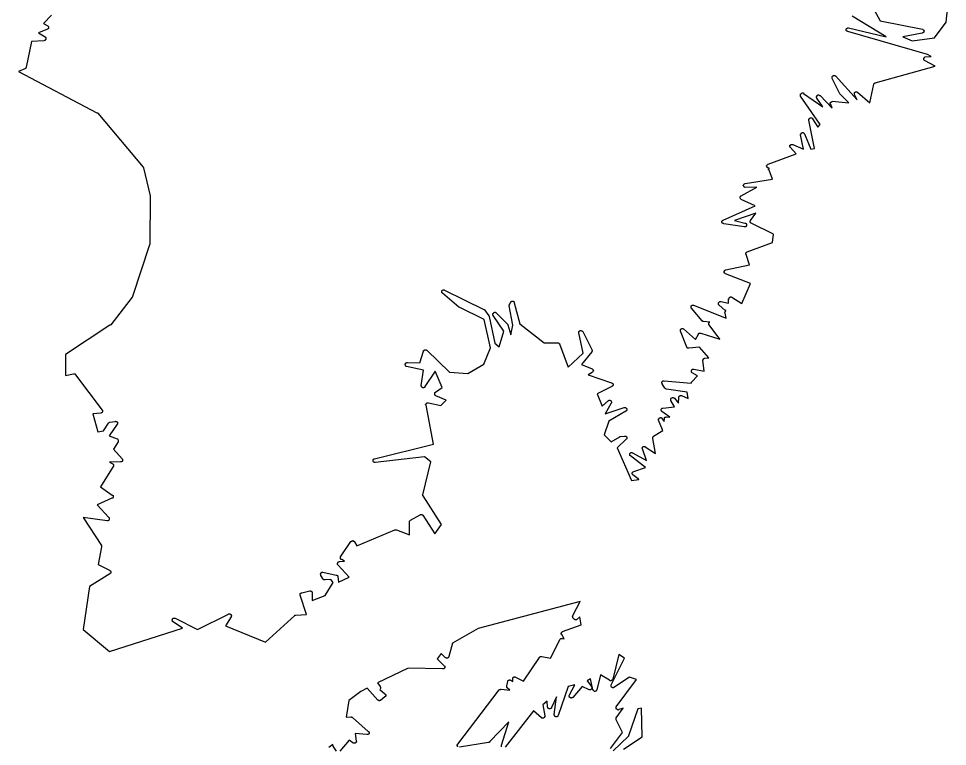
# Model space of a CAD drawing. Header units: metres. Extents: x 12 to 388, y 12 to 220.
# Drawn here: x 116.8 to 140.28, y 50.67 to 69.06 of the extents above; entities that cross this region are included whole.
import ezdxf

# ---------------------------------------------------------------- set-up
doc = ezdxf.new("R2010")
doc.units = ezdxf.units.M

msp = doc.modelspace()

# ---------------------------------------------------------------- linework, layer by layer
for points in [[(138.34, 69.43), (138.58, 69), (139.65, 68.79), (139.66, 68.79), (139.67, 68.78), (139.68, 68.77), (139.68, 68.76), (139.68, 68.75), (139.69, 68.75), (139.69, 68.74), (139.68, 68.73), (139.68, 68.72), (139.67, 68.71), (139.67, 68.7), (139.66, 68.7), (139.65, 68.7), (139.64, 68.69), (139.15, 68.6), (139.39, 68.5), (139.95, 68.57), (140.25, 68.97), (140.28, 69.29)], [(117.63, 69.15), (117.43, 68.94), (117.54, 68.88), (117.54, 68.87), (117.55, 68.87), (117.55, 68.86), (117.56, 68.85), (117.56, 68.84), (117.56, 68.83), (117.56, 68.82), (117.56, 68.81), (117.55, 68.81), (117.55, 68.8), (117.54, 68.8), (117.54, 68.79), (117.53, 68.79), (117.3, 68.7), (117.47, 68.6), (117.47, 68.59), (117.48, 68.59), (117.48, 68.58), (117.49, 68.58), (117.49, 68.57), (117.49, 68.56), (117.49, 68.55), (117.49, 68.54), (117.49, 68.53), (117.48, 68.53), (117.48, 68.52), (117.47, 68.52), (117.47, 68.51), (117.46, 68.51), (117.45, 68.51), (117.45, 68.5), (117.44, 68.5), (117.13, 68.48), (116.99, 67.83), (116.99, 67.82), (116.98, 67.81), (116.98, 67.8), (116.97, 67.8), (116.96, 67.79), (116.8, 67.72), (118.78, 66.68), (118.79, 66.68), (118.8, 66.68), (118.8, 66.67), (119.95, 65.31), (119.95, 65.3), (119.96, 65.3), (119.96, 65.29), (120.13, 64.58), (120.13, 64.57), (120.12, 63.35), (120.11, 63.34), (119.68, 62.04), (119.68, 62.03), (119.67, 62.03), (119.67, 62.02), (119.13, 61.32), (119.12, 61.32), (119.12, 61.31), (119.11, 61.31), (117.99, 60.57), (117.99, 60.04), (118.19, 60.08), (118.2, 60.08), (118.21, 60.08), (118.22, 60.08), (118.23, 60.08), (118.23, 60.07), (118.24, 60.07), (118.24, 60.06), (118.91, 59.17), (118.92, 59.17), (118.92, 59.16), (118.92, 59.15), (118.92, 59.14), (118.92, 59.13), (118.92, 59.12), (118.91, 59.11), (118.9, 59.1), (118.89, 59.1), (118.88, 59.09), (118.68, 59.07), (118.8, 58.62), (118.95, 58.64), (119.07, 58.84), (119.08, 58.85), (119.09, 58.86), (119.1, 58.86), (119.11, 58.86), (119.24, 58.88), (119.25, 58.89), (119.26, 58.88), (119.27, 58.88), (119.28, 58.88), (119.28, 58.87), (119.29, 58.87), (119.29, 58.86), (119.3, 58.86), (119.3, 58.85), (119.3, 58.84), (119.3, 58.83), (119.3, 58.82), (119.3, 58.81), (119.29, 58.81), (119.09, 58.52), (119.29, 58.44), (119.3, 58.44), (119.31, 58.43), (119.32, 58.42), (119.32, 58.41), (119.32, 58.4), (119.32, 58.39), (119.32, 58.38), (119.32, 58.37), (119.2, 58.18), (119.42, 57.94), (119.42, 57.93), (119.43, 57.93), (119.43, 57.92), (119.43, 57.91), (119.43, 57.9), (119.43, 57.89), (119.43, 57.88), (119.42, 57.88), (119.42, 57.87), (119.41, 57.87), (119.41, 57.86), (119.4, 57.86), (119.39, 57.86), (119.38, 57.86), (119.1, 57.85), (119.18, 57.81), (119.18, 57.8), (119.19, 57.8), (119.19, 57.79), (119.2, 57.79), (119.2, 57.78), (119.2, 57.77), (119.2, 57.76), (119.2, 57.75), (119.2, 57.74), (119.19, 57.74), (118.87, 57.23), (119.17, 57.02), (119.18, 57.02), (119.18, 57.01), (119.19, 57.01), (119.19, 57), (119.19, 56.99), (119.19, 56.98), (119.19, 56.97), (119.19, 56.96), (119.18, 56.95), (119.18, 56.94), (119.17, 56.94), (119.16, 56.94), (118.79, 56.77), (119.08, 56.45), (119.09, 56.45), (119.09, 56.44), (119.09, 56.43), (119.09, 56.42), (119.09, 56.41), (119.09, 56.4), (119.08, 56.39), (119.08, 56.38), (119.07, 56.38), (119.06, 56.37), (119.05, 56.37), (119.04, 56.37), (118.43, 56.45), (118.9, 55.75), (118.9, 55.74), (118.9, 55.73), (118.9, 55.72), (118.9, 55.71), (118.81, 55.27), (119.1, 55.12), (119.11, 55.12), (119.11, 55.11), (119.12, 55.11), (119.12, 55.1), (119.13, 55.09), (119.13, 55.08), (119.13, 55.07), (119.13, 55.06), (119.12, 55.05), (119.12, 55.04), (119.11, 55.04), (119.11, 55.03), (118.59, 54.71), (118.43, 53.62), (119.1, 53.07), (120.94, 53.66), (120.71, 53.82), (120.7, 53.82), (120.7, 53.83), (120.69, 53.83), (120.69, 53.84), (120.69, 53.85), (120.68, 53.85), (120.68, 53.86), (120.68, 53.87), (120.69, 53.88), (120.69, 53.89), (120.7, 53.9), (120.71, 53.91), (120.72, 53.91), (120.73, 53.91), (120.74, 53.91), (120.75, 53.91), (120.76, 53.91), (121.32, 53.62), (122.11, 54.01), (122.11, 54.02), (122.12, 54.02), (122.13, 54.02), (122.14, 54.02), (122.15, 54.02), (122.15, 54.01), (122.16, 54.01), (122.16, 54), (122.17, 54), (122.17, 53.99), (122.18, 53.98), (122.18, 53.97), (122.18, 53.96), (122.17, 53.95), (122.17, 53.94), (122.03, 53.72), (123.04, 53.3), (123.78, 53.98), (123.78, 53.99), (123.79, 53.99), (123.8, 53.99), (123.81, 53.99), (124.08, 54), (123.92, 54.49), (123.92, 54.5), (123.92, 54.51), (123.92, 54.52), (123.92, 54.53), (123.93, 54.53), (123.93, 54.54), (123.94, 54.54), (123.94, 54.55), (123.95, 54.55), (123.96, 54.55), (124.16, 54.6), (124.17, 54.6), (124.18, 54.6), (124.19, 54.59), (124.2, 54.59), (124.21, 54.58), (124.21, 54.57), (124.22, 54.57), (124.22, 54.56), (124.22, 54.55), (124.22, 54.36), (124.55, 54.48), (124.75, 54.81), (124.69, 54.89), (124.55, 54.88), (124.54, 54.88), (124.53, 54.88), (124.52, 54.88), (124.51, 54.89), (124.5, 54.9), (124.44, 54.99), (124.44, 55), (124.44, 55.01), (124.43, 55.01), (124.43, 55.02), (124.43, 55.03), (124.44, 55.04), (124.44, 55.05), (124.45, 55.05), (124.45, 55.06), (124.46, 55.06), (124.46, 55.07), (124.47, 55.07), (124.48, 55.07), (124.49, 55.07), (124.83, 55), (124.84, 55), (124.85, 55), (124.85, 54.99), (124.86, 54.99), (124.86, 54.98), (124.87, 54.98), (124.87, 54.97), (124.87, 54.96), (124.89, 54.82), (125.16, 54.95), (124.88, 55.25), (124.87, 55.26), (124.87, 55.27), (124.86, 55.27), (124.86, 55.28), (124.86, 55.29), (124.86, 55.3), (124.87, 55.3), (124.87, 55.31), (124.87, 55.32), (124.88, 55.32), (124.88, 55.33), (124.89, 55.33), (124.9, 55.33), (124.9, 55.34), (124.91, 55.34), (125.04, 55.35), (124.97, 55.39), (124.96, 55.39), (124.95, 55.39), (124.95, 55.4), (124.94, 55.41), (124.94, 55.42), (124.94, 55.43), (124.94, 55.44), (124.94, 55.45), (124.94, 55.46), (125.2, 55.85), (125.21, 55.85), (125.21, 55.86), (125.22, 55.86), (125.23, 55.86), (125.24, 55.87), (125.25, 55.87), (125.26, 55.87), (125.26, 55.86), (125.27, 55.86), (125.28, 55.86), (125.28, 55.85), (125.29, 55.85), (125.29, 55.84), (125.35, 55.74), (126.31, 56.14), (126.32, 56.14), (126.33, 56.14), (126.34, 56.14), (126.35, 56.14), (126.68, 56.02), (126.68, 56.34), (126.68, 56.35), (126.68, 56.36), (126.69, 56.37), (126.7, 56.38), (126.71, 56.39), (126.95, 56.52), (126.96, 56.53), (126.97, 56.53), (126.98, 56.53), (126.99, 56.53), (127, 56.53), (127, 56.52), (127.01, 56.52), (127.02, 56.51), (127.32, 56.04), (127.49, 56.28), (127.03, 57), (127.02, 57), (127.02, 57.01), (127.02, 57.02), (127.02, 57.03), (127.22, 57.86), (127.06, 57.99), (125.81, 57.84), (125.8, 57.84), (125.79, 57.85), (125.78, 57.85), (125.77, 57.86), (125.77, 57.87), (125.76, 57.87), (125.76, 57.88), (125.76, 57.89), (125.76, 57.9), (125.76, 57.91), (125.76, 57.92), (125.77, 57.92), (125.77, 57.93), (125.78, 57.93), (125.78, 57.94), (125.79, 57.94), (125.8, 57.94), (127.29, 58.31), (127.1, 59.29), (127.09, 59.3), (127.09, 59.31), (127.1, 59.31), (127.1, 59.32), (127.1, 59.33), (127.11, 59.33), (127.11, 59.34), (127.12, 59.34), (127.12, 59.35), (127.13, 59.35), (127.14, 59.35), (127.15, 59.35), (127.16, 59.35), (127.47, 59.28), (127.61, 59.42), (127.35, 59.53), (127.34, 59.53), (127.34, 59.54), (127.33, 59.54), (127.33, 59.55), (127.32, 59.55), (127.32, 59.56), (127.32, 59.57), (127.32, 59.58), (127.32, 59.59), (127.32, 59.6), (127.32, 59.61), (127.33, 59.61), (127.33, 59.62), (127.34, 59.62), (127.51, 59.74), (127.33, 60.15), (127.07, 59.76), (127.07, 59.75), (127.06, 59.74), (127.05, 59.74), (127.04, 59.73), (127.03, 59.73), (127.02, 59.73), (127.01, 59.74), (127, 59.74), (127, 59.75), (126.99, 59.75), (126.99, 59.76), (126.98, 59.77), (126.98, 59.78), (126.98, 59.79), (127.04, 60.18), (126.61, 60.27), (126.6, 60.27), (126.59, 60.28), (126.58, 60.29), (126.58, 60.3), (126.57, 60.31), (126.57, 60.32), (126.57, 60.33), (126.58, 60.33), (126.58, 60.34), (126.58, 60.35), (126.59, 60.35), (126.59, 60.36), (126.6, 60.36), (126.61, 60.36), (126.61, 60.37), (126.62, 60.37), (126.63, 60.37), (126.94, 60.36), (127.04, 60.66), (127.04, 60.67), (127.05, 60.67), (127.05, 60.68), (127.06, 60.68), (127.06, 60.69), (127.07, 60.69), (127.08, 60.69), (127.09, 60.69), (127.1, 60.69), (127.11, 60.69), (127.11, 60.68), (127.12, 60.68), (127.69, 60.13), (128.16, 60.09), (128.56, 60.33), (128.73, 60.74), (128.57, 61.46), (127.94, 61.77), (127.93, 61.77), (127.52, 62.12), (127.51, 62.12), (127.51, 62.13), (127.5, 62.14), (127.5, 62.15), (127.5, 62.16), (127.5, 62.17), (127.5, 62.18), (127.51, 62.19), (127.51, 62.2), (127.52, 62.2), (127.53, 62.21), (127.54, 62.21), (127.55, 62.21), (127.56, 62.21), (127.57, 62.2), (128.56, 61.71), (128.57, 61.71), (128.58, 61.71), (128.58, 61.7), (128.69, 61.55), (128.7, 61.54), (128.7, 61.53), (128.84, 60.86), (128.95, 60.77), (129.07, 61.16), (128.8, 61.56), (128.8, 61.57), (128.79, 61.57), (128.79, 61.58), (128.79, 61.59), (128.79, 61.6), (128.8, 61.61), (128.8, 61.62), (128.81, 61.62), (128.81, 61.63), (128.82, 61.63), (128.83, 61.64), (128.84, 61.64), (128.85, 61.64), (128.86, 61.64), (128.86, 61.63), (128.87, 61.63), (128.88, 61.62), (129.16, 61.34), (129.16, 61.33), (129.17, 61.33), (129.17, 61.32), (129.24, 61.07), (129.29, 61.31), (129.2, 61.8), (129.2, 61.81), (129.2, 61.82), (129.2, 61.83), (129.21, 61.83), (129.24, 61.9), (129.25, 61.9), (129.25, 61.91), (129.26, 61.91), (129.26, 61.92), (129.27, 61.92), (129.28, 61.92), (129.29, 61.92), (129.3, 61.92), (129.31, 61.92), (129.31, 61.91), (129.32, 61.91), (129.32, 61.9), (129.33, 61.9), (129.33, 61.89), (129.33, 61.88), (129.47, 61.35), (130.09, 60.87), (130.42, 60.87), (130.43, 60.87), (130.44, 60.87), (130.45, 60.87), (130.46, 60.86), (130.46, 60.85), (130.47, 60.85), (130.47, 60.84), (130.69, 60.25), (131.07, 60.61), (130.96, 61.12), (130.96, 61.13), (130.96, 61.14), (130.96, 61.15), (130.97, 61.15), (130.97, 61.16), (130.98, 61.16), (130.98, 61.17), (130.99, 61.17), (131, 61.18), (131.01, 61.18), (131.02, 61.18), (131.03, 61.18), (131.03, 61.17), (131.04, 61.17), (131.05, 61.16), (131.06, 61.15), (131.29, 60.7), (131.29, 60.69), (131.3, 60.68), (131.3, 60.67), (131.3, 60.66), (131.29, 60.66), (131.29, 60.65), (131.29, 60.64), (131.03, 60.32), (131.3, 60.21), (131.31, 60.2), (131.32, 60.2), (131.32, 60.19), (131.32, 60.18), (131.33, 60.17), (131.33, 60.16), (131.32, 60.15), (131.32, 60.14), (131.31, 60.13), (131.3, 60.12), (131.2, 60.06), (131.79, 59.86), (131.8, 59.85), (131.81, 59.85), (131.81, 59.84), (131.82, 59.84), (131.82, 59.83), (131.83, 59.82), (131.83, 59.81), (131.83, 59.8), (131.82, 59.79), (131.82, 59.78), (131.81, 59.78), (131.81, 59.77), (131.8, 59.77), (131.8, 59.76), (131.43, 59.58), (131.55, 59.27), (131.71, 59.41), (131.72, 59.41), (131.72, 59.42), (131.73, 59.42), (131.74, 59.42), (131.75, 59.42), (131.76, 59.41), (131.77, 59.41), (131.77, 59.4), (131.78, 59.4), (131.78, 59.39), (131.79, 59.38), (131.79, 59.37), (131.79, 59.36), (131.79, 59.35), (131.78, 59.35), (131.78, 59.34), (131.63, 59.07), (132.11, 59.23), (132.12, 59.23), (132.13, 59.23), (132.14, 59.23), (132.15, 59.23), (132.16, 59.22), (132.17, 59.22), (132.17, 59.21), (132.17, 59.2), (132.18, 59.2), (132.18, 59.19), (132.18, 59.18), (132.18, 59.17), (132.17, 59.17), (132.17, 59.16), (132.17, 59.15), (132.16, 59.15), (132.16, 59.14), (132.15, 59.14), (131.72, 58.89), (131.6, 58.54), (131.78, 58.37), (132, 58.49), (132, 58.5), (132.01, 58.5), (132.02, 58.5), (132.12, 58.51), (132.13, 58.51), (132.14, 58.51), (132.15, 58.51), (132.16, 58.5), (132.17, 58.5), (132.17, 58.49), (132.17, 58.48), (132.18, 58.48), (132.18, 58.47), (132.18, 58.46), (132.18, 58.45), (132.17, 58.44), (132.17, 58.43), (132.16, 58.43), (131.93, 58.21), (132.29, 57.39), (132.48, 57.41), (132.48, 57.42), (132.47, 57.42), (132.46, 57.42), (132.46, 57.43), (132.33, 57.53), (132.32, 57.54), (132.32, 57.55), (132.31, 57.56), (132.31, 57.57), (132.31, 57.58), (132.32, 57.58), (132.32, 57.59), (132.32, 57.6), (132.33, 57.6), (132.33, 57.61), (132.34, 57.61), (132.35, 57.62), (132.65, 57.72), (132.27, 58.01), (132.26, 58.01), (132.26, 58.02), (132.25, 58.02), (132.25, 58.03), (132.25, 58.04), (132.25, 58.05), (132.25, 58.06), (132.25, 58.07), (132.26, 58.08), (132.27, 58.09), (132.28, 58.09), (132.28, 58.1), (132.29, 58.1), (132.3, 58.1), (132.31, 58.1), (132.31, 58.09), (132.32, 58.09), (132.67, 57.89), (132.57, 58.19), (132.56, 58.2), (132.56, 58.21), (132.57, 58.22), (132.57, 58.23), (132.58, 58.24), (132.59, 58.25), (132.6, 58.25), (132.61, 58.25), (132.62, 58.25), (132.63, 58.25), (132.64, 58.25), (132.64, 58.24), (132.9, 58.07), (132.83, 58.45), (132.83, 58.46), (132.83, 58.47), (132.83, 58.48), (132.84, 58.49), (132.84, 58.5), (132.85, 58.5), (132.85, 58.51), (133.09, 58.65), (133.08, 58.66), (133.08, 58.67), (132.98, 58.91), (132.98, 58.92), (132.98, 58.93), (132.98, 58.94), (132.98, 58.95), (132.99, 58.95), (132.99, 58.96), (133, 58.96), (133, 58.97), (133.01, 58.97), (133.02, 58.97), (133.02, 58.98), (133.03, 58.98), (133.04, 58.98), (133.04, 58.97), (133.05, 58.97), (133.06, 58.97), (133.06, 58.96), (133.07, 58.96), (133.07, 58.95), (133.12, 58.88), (133.13, 58.95), (133.13, 58.96), (133.13, 58.97), (133.13, 58.98), (133.14, 58.98), (133.14, 58.99), (133.15, 58.99), (133.16, 58.99), (133.16, 59), (133.17, 59), (133.18, 59), (133.26, 58.99), (133.06, 59.13), (133.06, 59.14), (133.05, 59.14), (133.05, 59.15), (133.04, 59.16), (133.04, 59.17), (133.04, 59.18), (133.04, 59.19), (133.05, 59.19), (133.05, 59.2), (133.06, 59.21), (133.07, 59.22), (133.08, 59.22), (133.09, 59.22), (133.38, 59.25), (133.29, 59.41), (133.29, 59.42), (133.29, 59.43), (133.29, 59.44), (133.29, 59.45), (133.29, 59.46), (133.3, 59.47), (133.31, 59.48), (133.32, 59.48), (133.32, 59.49), (133.33, 59.49), (133.34, 59.49), (133.35, 59.49), (133.36, 59.48), (133.37, 59.48), (133.37, 59.47), (133.38, 59.47), (133.48, 59.34), (133.49, 59.49), (133.49, 59.5), (133.5, 59.5), (133.5, 59.51), (133.5, 59.52), (133.51, 59.53), (133.52, 59.53), (133.52, 59.54), (133.53, 59.54), (133.54, 59.54), (133.55, 59.54), (133.56, 59.54), (133.73, 59.46), (133.7, 59.62), (133.18, 59.7), (133.17, 59.7), (133.16, 59.7), (133.15, 59.71), (133.14, 59.72), (133.07, 59.83), (133.07, 59.84), (133.07, 59.85), (133.06, 59.85), (133.06, 59.86), (133.06, 59.87), (133.07, 59.87), (133.07, 59.88), (133.07, 59.89), (133.08, 59.89), (133.08, 59.9), (133.09, 59.9), (133.09, 59.91), (133.1, 59.91), (133.11, 59.91), (133.12, 59.91), (133.8, 59.85), (133.8, 59.86), (133.81, 59.86), (133.81, 59.87), (133.96, 60.03), (133.83, 60.11), (133.82, 60.12), (133.82, 60.13), (133.81, 60.13), (133.81, 60.14), (133.81, 60.15), (133.81, 60.16), (133.81, 60.17), (133.82, 60.18), (133.82, 60.19), (133.83, 60.19), (133.84, 60.2), (133.85, 60.2), (133.86, 60.2), (133.87, 60.2), (134.13, 60.15), (134.1, 60.43), (134.1, 60.44), (134.11, 60.45), (134.11, 60.46), (134.12, 60.46), (134.12, 60.47), (134.13, 60.47), (134.13, 60.48), (134.14, 60.48), (134.15, 60.48), (134.25, 60.49), (134.01, 60.76), (133.74, 60.73), (133.73, 60.73), (133.72, 60.73), (133.71, 60.73), (133.7, 60.74), (133.7, 60.75), (133.69, 60.75), (133.69, 60.76), (133.53, 61.16), (133.53, 61.17), (133.53, 61.18), (133.53, 61.19), (133.53, 61.2), (133.54, 61.2), (133.54, 61.21), (133.55, 61.22), (133.56, 61.22), (133.56, 61.23), (133.57, 61.23), (133.58, 61.23), (133.59, 61.23), (133.6, 61.23), (133.6, 61.22), (133.61, 61.22), (133.91, 60.95), (133.99, 61.09), (133.99, 61.1), (134, 61.1), (134, 61.11), (134.01, 61.11), (134.02, 61.11), (134.03, 61.11), (134.04, 61.11), (134.05, 61.11), (134.53, 60.96), (134.26, 61.32), (134.25, 61.32), (134.25, 61.33), (134.25, 61.34), (134.25, 61.35), (134.25, 61.36), (134.25, 61.37), (134.26, 61.38), (134.27, 61.39), (134.11, 61.41), (134.1, 61.41), (134.09, 61.41), (134.09, 61.42), (134.08, 61.42), (133.81, 61.74), (133.8, 61.74), (133.8, 61.75), (133.8, 61.76), (133.8, 61.77), (133.8, 61.78), (133.8, 61.79), (133.8, 61.8), (133.81, 61.8), (133.81, 61.81), (133.82, 61.81), (133.83, 61.82), (133.84, 61.82), (133.85, 61.82), (133.86, 61.82), (134.69, 61.49), (134.66, 61.62), (134.65, 61.63), (134.65, 61.64), (134.66, 61.65), (134.66, 61.66), (134.67, 61.67), (134.68, 61.67), (134.68, 61.68), (134.67, 61.68), (134.66, 61.69), (134.65, 61.69), (134.51, 61.82), (134.5, 61.82), (134.5, 61.83), (134.49, 61.84), (134.49, 61.85), (134.49, 61.86), (134.49, 61.87), (134.49, 61.88), (134.5, 61.88), (134.5, 61.89), (134.51, 61.9), (134.52, 61.9), (134.53, 61.91), (134.54, 61.91), (134.55, 61.91), (134.75, 61.87), (134.75, 61.98), (134.76, 61.98), (134.76, 61.99), (134.76, 62), (134.77, 62.01), (134.77, 62.02), (134.78, 62.02), (134.79, 62.02), (134.8, 62.03), (134.81, 62.03), (134.82, 62.02), (134.83, 62.02), (135.08, 61.86), (135.3, 62.37), (134.67, 62.61), (134.66, 62.62), (134.65, 62.62), (134.65, 62.63), (134.64, 62.64), (134.64, 62.65), (134.64, 62.66), (134.64, 62.67), (134.64, 62.68), (134.64, 62.69), (134.65, 62.69), (134.65, 62.7), (134.66, 62.7), (134.67, 62.71), (134.68, 62.71), (135.28, 62.84), (135.19, 63.1), (135.18, 63.11), (135.18, 63.12), (135.18, 63.13), (135.19, 63.14), (135.19, 63.15), (135.2, 63.16), (135.21, 63.16), (135.22, 63.17), (135.86, 63.4), (135.88, 63.61), (135.32, 63.89), (135.31, 63.89), (135.31, 63.9), (135.3, 63.9), (135.3, 63.91), (135.3, 63.92), (135.29, 63.92), (135.29, 63.93), (135.29, 63.94), (135.3, 63.94), (135.3, 63.95), (135.3, 63.96), (135.44, 64.14), (134.9, 63.96), (135.16, 63.89), (135.17, 63.89), (135.18, 63.89), (135.18, 63.88), (135.19, 63.88), (135.19, 63.87), (135.2, 63.87), (135.2, 63.86), (135.2, 63.85), (135.2, 63.84), (135.2, 63.83), (135.2, 63.82), (135.19, 63.82), (135.19, 63.81), (135.18, 63.81), (135.18, 63.8), (135.17, 63.8), (135.16, 63.8), (135.15, 63.8), (135.14, 63.8), (134.63, 63.87), (134.62, 63.88), (134.61, 63.88), (134.6, 63.88), (134.6, 63.89), (134.59, 63.89), (134.59, 63.9), (134.59, 63.91), (134.58, 63.91), (134.58, 63.92), (134.58, 63.93), (134.58, 63.94), (134.59, 63.94), (134.59, 63.95), (134.6, 63.96), (134.6, 63.97), (134.61, 63.97), (135.42, 64.33), (135.07, 64.49), (135.06, 64.5), (135.05, 64.51), (135.05, 64.52), (135.04, 64.52), (135.04, 64.53), (135.04, 64.54), (135.04, 64.55), (135.04, 64.56), (135.05, 64.56), (135.05, 64.57), (135.06, 64.58), (135.07, 64.58), (135.46, 64.8), (135.17, 64.79), (135.16, 64.79), (135.16, 64.8), (135.15, 64.8), (135.14, 64.8), (135.14, 64.81), (135.13, 64.82), (135.13, 64.83), (135.12, 64.84), (135.12, 64.85), (135.13, 64.86), (135.13, 64.87), (135.14, 64.88), (135.15, 64.89), (135.16, 64.89), (135.17, 64.89), (135.86, 65), (135.77, 65.23), (135.77, 65.24), (135.76, 65.24), (135.76, 65.25), (135.76, 65.26), (135.77, 65.26), (135.77, 65.27), (135.77, 65.28), (135.75, 65.29), (135.74, 65.29), (135.73, 65.29), (135.73, 65.3), (135.72, 65.3), (135.72, 65.31), (135.72, 65.32), (135.71, 65.33), (135.71, 65.34), (135.71, 65.35), (135.72, 65.35), (135.72, 65.36), (135.73, 65.37), (135.74, 65.38), (135.75, 65.38), (136.46, 65.64), (136.31, 65.8), (136.31, 65.81), (136.3, 65.81), (136.3, 65.82), (136.3, 65.83), (136.3, 65.84), (136.3, 65.85), (136.3, 65.86), (136.31, 65.86), (136.31, 65.87), (136.32, 65.87), (136.32, 65.88), (136.33, 65.88), (136.34, 65.88), (136.35, 65.88), (136.36, 65.88), (136.37, 65.88), (136.64, 65.76), (136.57, 66.12), (136.57, 66.13), (136.57, 66.14), (136.58, 66.15), (136.58, 66.16), (136.59, 66.16), (136.59, 66.17), (136.6, 66.17), (136.61, 66.17), (136.61, 66.18), (136.62, 66.18), (136.63, 66.18), (136.64, 66.17), (136.65, 66.17), (136.66, 66.16), (136.66, 66.15), (136.67, 66.15), (136.83, 65.76), (136.92, 65.78), (136.78, 66.49), (136.78, 66.5), (136.78, 66.51), (136.78, 66.52), (136.79, 66.53), (136.79, 66.54), (136.8, 66.54), (136.81, 66.55), (136.82, 66.55), (136.83, 66.55), (136.84, 66.55), (136.85, 66.55), (136.86, 66.54), (136.87, 66.54), (136.87, 66.53), (137, 66.32), (137.06, 66.38), (136.57, 67.1), (136.57, 67.11), (136.57, 67.12), (136.57, 67.13), (136.57, 67.14), (136.57, 67.15), (136.57, 67.16), (136.58, 67.16), (136.58, 67.17), (136.59, 67.17), (136.6, 67.18), (136.61, 67.18), (136.62, 67.18), (136.63, 67.18), (136.64, 67.18), (136.64, 67.17), (137.13, 66.83), (136.98, 67.05), (136.98, 67.06), (136.97, 67.07), (136.97, 67.08), (136.97, 67.09), (136.98, 67.1), (136.98, 67.11), (136.99, 67.12), (137, 67.12), (137, 67.13), (137.01, 67.13), (137.02, 67.13), (137.03, 67.13), (137.04, 67.13), (137.05, 67.12), (137.06, 67.12), (137.37, 66.8), (137.33, 66.89), (137.32, 66.9), (137.32, 66.91), (137.32, 66.92), (137.32, 66.93), (137.32, 66.94), (137.33, 66.94), (137.33, 66.95), (137.34, 66.95), (137.34, 66.96), (137.35, 66.96), (137.36, 66.96), (137.37, 66.97), (137.79, 66.93), (137.58, 67.14), (137.57, 67.15), (137.56, 67.16), (137.37, 67.55), (137.37, 67.56), (137.36, 67.57), (137.37, 67.58), (137.37, 67.59), (137.37, 67.6), (137.38, 67.61), (137.39, 67.61), (137.39, 67.62), (137.4, 67.62), (137.41, 67.62), (137.42, 67.62), (137.43, 67.62), (137.44, 67.62), (137.44, 67.61), (137.45, 67.61), (138, 67.01), (137.93, 67.14), (137.93, 67.15), (137.93, 67.16), (137.93, 67.17), (137.93, 67.18), (137.93, 67.19), (137.94, 67.19), (137.94, 67.2), (137.95, 67.2), (137.96, 67.21), (137.97, 67.21), (137.98, 67.21), (137.99, 67.21), (138, 67.21), (138, 67.2), (138.01, 67.2), (138.32, 66.93), (138.42, 67.4), (138.42, 67.41), (138.43, 67.42), (138.44, 67.43), (138.45, 67.43), (138.45, 67.44), (139.97, 67.86), (139.7, 68), (139.69, 68.01), (139.68, 68.02), (139.68, 68.03), (139.68, 68.04), (139.68, 68.05), (139.68, 68.06), (139.69, 68.07), (139.69, 68.08), (139.7, 68.08), (139.71, 68.08), (139.71, 68.09), (139.72, 68.09), (139.87, 68.1), (139.78, 68.15), (137.76, 68.73), (137.75, 68.73), (137.75, 68.74), (137.74, 68.74), (137.73, 68.75), (137.73, 68.76), (137.72, 68.76), (137.72, 68.77), (137.72, 68.78), (137.72, 68.79), (137.73, 68.8), (137.73, 68.81), (137.74, 68.81), (137.74, 68.82), (137.75, 68.82), (137.75, 68.83), (137.76, 68.83), (137.77, 68.83), (137.78, 68.83), (138.73, 68.6), (137.87, 69.12)], [(127.9, 50.66), (127.9, 50.67), (127.9, 50.68), (127.89, 50.68), (127.89, 50.69), (127.89, 50.7), (127.89, 50.71), (127.89, 50.72), (127.9, 50.72), (127.9, 50.73), (128.95, 52.1), (128.96, 52.1), (128.96, 52.11), (128.97, 52.11), (128.98, 52.11), (128.98, 52.12), (128.99, 52.12), (129, 52.12), (129.22, 52.09), (129.15, 52.15), (129.15, 52.16), (129.14, 52.16), (129.14, 52.17), (129.14, 52.18), (129.14, 52.19), (129.14, 52.2), (129.17, 52.31), (129.17, 52.32), (129.17, 52.33), (129.18, 52.33), (129.18, 52.34), (129.19, 52.34), (129.2, 52.34), (129.2, 52.35), (129.21, 52.35), (129.22, 52.35), (129.23, 52.35), (129.23, 52.34), (129.24, 52.34), (129.29, 52.31), (129.29, 52.38), (129.29, 52.39), (129.29, 52.4), (129.3, 52.41), (129.3, 52.42), (129.31, 52.42), (129.32, 52.42), (129.32, 52.43), (129.33, 52.43), (129.34, 52.43), (129.35, 52.43), (129.36, 52.42), (129.56, 52.32), (129.97, 52.92), (129.98, 52.93), (129.99, 52.94), (130, 52.94), (130.01, 52.94), (130.02, 52.94), (130.03, 52.94), (130.25, 52.9), (130.49, 53.38), (130.5, 53.39), (130.51, 53.4), (130.52, 53.4), (130.53, 53.4), (130.54, 53.4), (130.55, 53.4), (130.59, 53.39), (130.53, 53.5), (130.52, 53.51), (130.52, 53.52), (130.52, 53.53), (130.52, 53.54), (130.53, 53.54), (130.53, 53.55), (130.53, 53.56), (130.54, 53.56), (130.55, 53.57), (131.02, 53.74), (130.99, 53.94), (130.91, 53.88), (130.9, 53.87), (130.89, 53.87), (130.88, 53.87), (130.87, 53.87), (130.86, 53.87), (130.86, 53.88), (130.85, 53.88), (130.84, 53.89), (130.81, 53.92), (130.81, 53.93), (130.81, 53.94), (130.8, 53.95), (130.8, 53.96), (130.81, 53.97), (130.81, 53.98), (131, 54.33), (128.42, 53.65), (127.77, 53.28), (127.68, 52.94), (127.68, 52.93), (127.67, 52.93), (127.67, 52.92), (127.66, 52.92), (127.66, 52.91), (127.65, 52.91), (127.64, 52.9), (127.63, 52.9), (127.62, 52.9), (127.61, 52.9), (127.61, 52.91), (127.6, 52.91), (127.59, 52.91), (127.48, 53.02), (127.38, 52.88), (127.56, 52.71), (127.57, 52.71), (127.57, 52.7), (127.57, 52.69), (127.58, 52.68), (127.58, 52.67), (127.57, 52.66), (127.57, 52.65), (127.56, 52.64), (127.55, 52.63), (127.54, 52.63), (127.53, 52.63), (127.52, 52.63), (126.65, 52.65), (125.87, 52.28), (125.94, 52.18), (125.94, 52.17), (125.95, 52.17), (125.95, 52.16), (125.95, 52.15), (125.95, 52.14), (125.95, 52.13), (125.94, 52.12), (125.93, 52.11), (126.06, 52), (126.07, 51.99), (126.07, 51.98), (126.08, 51.98), (126.08, 51.97), (126.08, 51.96), (126.08, 51.95), (126.08, 51.94), (126.07, 51.93), (126.07, 51.92), (126.06, 51.92), (125.95, 51.83), (125.94, 51.83), (125.93, 51.83), (125.93, 51.82), (125.92, 51.82), (125.91, 51.82), (125.91, 51.83), (125.9, 51.83), (125.89, 51.83), (125.89, 51.84), (125.88, 51.84), (125.61, 52.14), (125.45, 52.06), (125.15, 51.83), (125.08, 51.41), (125.2, 51.42), (125.21, 51.42), (125.22, 51.41), (125.23, 51.41), (125.24, 51.4), (125.64, 51.05), (125.65, 51.05), (125.65, 51.04), (125.65, 51.03), (125.66, 51.03), (125.66, 51.02), (125.66, 51.01), (125.66, 51), (125.65, 51), (125.65, 50.99), (125.65, 50.98), (125.64, 50.98), (125.63, 50.97), (125.62, 50.97), (125.61, 50.97), (125.6, 50.97), (125.31, 51), (125.33, 50.8), (125.34, 50.8), (125.34, 50.79), (125.33, 50.79), (125.33, 50.78), (125.33, 50.77), (125.32, 50.76), (125.31, 50.75), (125.3, 50.75), (125.29, 50.75), (125.28, 50.75), (125.27, 50.75), (125.26, 50.75), (125.25, 50.76), (125.16, 50.83), (124.92, 50.55)], [(131.76, 50.62), (132.07, 51.02), (131.91, 51.34), (131.91, 51.35), (131.91, 51.36), (131.91, 51.37), (131.91, 51.38), (131.91, 51.39), (132.08, 51.64), (131.97, 51.6), (131.96, 51.59), (131.95, 51.59), (131.94, 51.6), (131.93, 51.6), (131.92, 51.61), (131.91, 51.62), (131.91, 51.63), (131.91, 51.64), (131.91, 51.65), (131.91, 51.66), (131.91, 51.67), (132.42, 52.36), (132.24, 52.42), (131.85, 52.16), (131.84, 52.15), (131.83, 52.15), (131.82, 52.15), (131.81, 52.15), (131.81, 52.16), (131.8, 52.16), (131.79, 52.17), (131.78, 52.18), (131.78, 52.19), (131.78, 52.2), (131.78, 52.21), (131.78, 52.22), (131.78, 52.23), (132.12, 52.9), (131.97, 52.99), (131.82, 52.37), (131.82, 52.36), (131.81, 52.36), (131.81, 52.35), (131.8, 52.34), (131.79, 52.34), (131.79, 52.33), (131.78, 52.33), (131.77, 52.33), (131.76, 52.33), (131.75, 52.33), (131.74, 52.34), (131.51, 52.48), (131.42, 52.1), (131.41, 52.1), (131.41, 52.09), (131.41, 52.08), (131.4, 52.08), (131.4, 52.07), (131.39, 52.07), (131.38, 52.07), (131.37, 52.06), (131.36, 52.06), (131.35, 52.07), (131.34, 52.07), (131.33, 52.08), (131.33, 52.09), (131.32, 52.09), (131.32, 52.1), (131.26, 52.38), (131.17, 52.33), (131.28, 52.18), (131.28, 52.17), (131.29, 52.17), (131.29, 52.16), (131.29, 52.15), (131.29, 52.14), (131.29, 52.13), (131.28, 52.13), (131.28, 52.12), (131.27, 52.11), (131.26, 52.1), (131.25, 52.1), (131.24, 52.1), (131.23, 52.1), (131.22, 52.1), (131.05, 52.18), (130.81, 51.91), (130.8, 51.91), (130.8, 51.9), (130.79, 51.9), (130.78, 51.9), (130.78, 51.89), (130.77, 51.89), (130.76, 51.89), (130.76, 51.9), (130.75, 51.9), (130.74, 51.9), (130.74, 51.91), (130.73, 51.91), (130.73, 51.92), (130.72, 51.93), (130.72, 51.94), (130.72, 51.95), (130.72, 51.96), (130.73, 51.97), (130.86, 52.23), (130.69, 52.18), (130.44, 51.45), (130.43, 51.44), (130.43, 51.43), (130.42, 51.43), (130.41, 51.42), (130.4, 51.42), (130.39, 51.42), (130.38, 51.42), (130.37, 51.43), (130.36, 51.43), (130.36, 51.44), (130.35, 51.44), (130.35, 51.45), (130.35, 51.46), (130.34, 51.47), (130.34, 51.48), (130.4, 51.92), (130.27, 51.65), (130.27, 51.64), (130.26, 51.64), (130.26, 51.63), (130.25, 51.63), (130.24, 51.62), (130.23, 51.62), (130.22, 51.62), (130.21, 51.62), (130.2, 51.63), (130.19, 51.63), (130.19, 51.64), (130.18, 51.64), (130.18, 51.65), (130.17, 51.66), (130.16, 51.81), (130.05, 51.72), (130.1, 51.44), (130.1, 51.43), (130.1, 51.42), (130.1, 51.41), (130.09, 51.41), (130.09, 51.4), (130.09, 51.39), (130.08, 51.39), (130.07, 51.38), (130.06, 51.38), (130.05, 51.38), (130.04, 51.38), (130.03, 51.38), (130.02, 51.39), (129.82, 51.57), (129.1, 50.65)], [(132.09, 50.6), (132.56, 50.91), (132.55, 51.64), (132.45, 51.62), (132.22, 50.94), (132.22, 50.93), (132.21, 50.93), (132.21, 50.92), (131.83, 50.56)], [(129.01, 50.66), (129.01, 50.67), (129.01, 50.68), (129.01, 50.69), (129.01, 50.7), (129.19, 51.29), (128.71, 50.79), (128.71, 50.78), (128.7, 50.78), (128.69, 50.77), (128.68, 50.77), (127.95, 50.65)], [(124.84, 50.55), (124.75, 50.68), (124.75, 50.69), (124.74, 50.7), (124.74, 50.71), (124.74, 50.72), (124.64, 50.64)]]:
    msp.add_lwpolyline(points)

doc.saveas('drawing.dxf')
